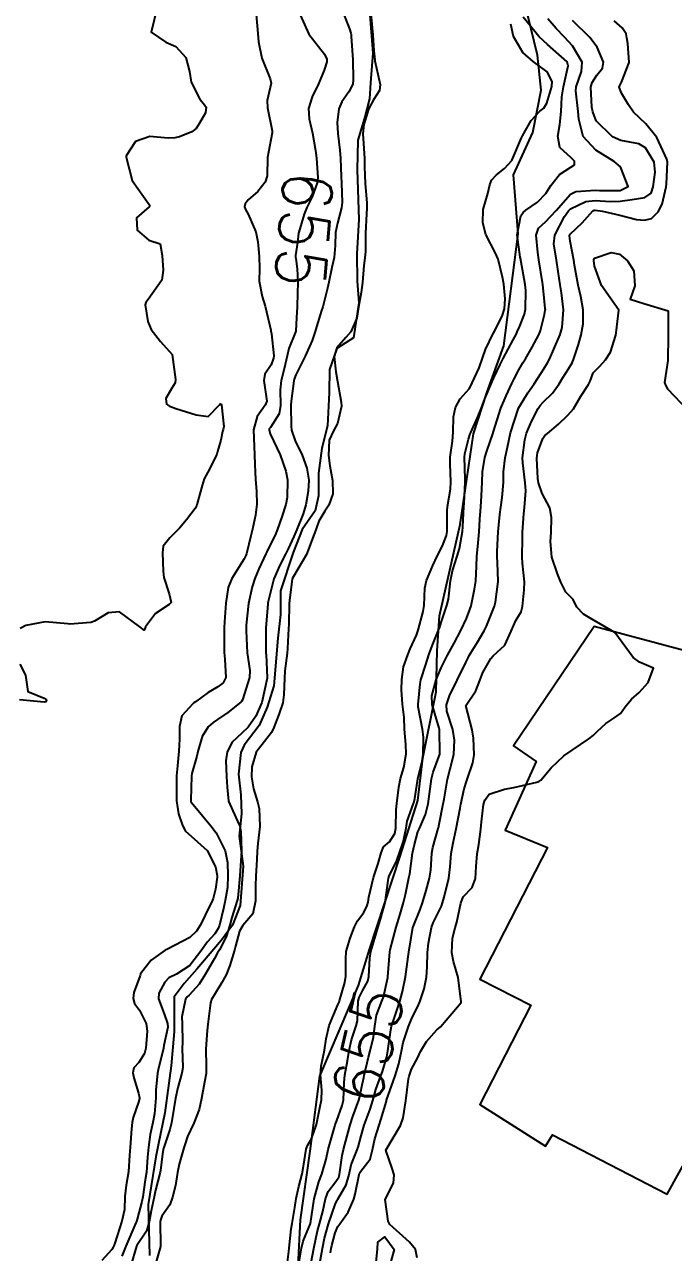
# Model space of a CAD drawing. Header units: metres. Extents: x 292545 to 299085, y 7450245 to 7463078.
# Drawn here: x 296511 to 296563.4, y 7459867.1 to 7459966.2 of the extents above; entities that cross this region are included whole.
import ezdxf
from ezdxf.enums import TextEntityAlignment as Align

# ---------------------------------------------------------------- set-up
doc = ezdxf.new("R2010")
doc.units = ezdxf.units.M
for name, color, linetype in [('Cotas', 45, 'Continuous'), ('Curvas de Nivel 1m', 11, 'Continuous'), ('Curvas de Nivel 5m', 15, 'Continuous'), ('Edificações', 30, 'Continuous'), ('Hidrografia', 140, 'Continuous')]:
    doc.layers.add(name, color=color, linetype=linetype)
doc.styles.add('Style-STANDARD', font='STANDARD.shx')

msp = doc.modelspace()

# ---------------------------------------------------------------- linework, layer by layer
at = {"layer": 'Curvas de Nivel 1m', "flags": 128}
for points, elevation in [([(296521.68, 7459967.613), (296521.203, 7459965.62), (296522.397, 7459964.804), (296523.192, 7459964.463), (296523.998, 7459963.582), (296524.3, 7459962.444), (296524.442, 7459961.577), (296525.139, 7459960.212), (296525.429, 7459959.859), (296525.628, 7459959.563), (296525.584, 7459959.105), (296525.113, 7459958.264), (296524.841, 7459957.838), (296524.481, 7459957.576), (296523.499, 7459957.185), (296523.098, 7459957.081), (296522.56, 7459957.061), (296521.099, 7459957.204), (296519.942, 7459956.784), (296519.196, 7459955.639), (296519.185, 7459955.536), (296519.661, 7459953.634), (296521.034, 7459951.714), (296521.081, 7459951.619), (296521.032, 7459951.53), (296520.023, 7459950.63), (296520.069, 7459949.629), (296521.005, 7459948.839), (296521.926, 7459948.53), (296522.102, 7459947.603), (296522.18, 7459946.397), (296522.063, 7459945.603), (296520.947, 7459944.048), (296520.758, 7459943.809), (296520.711, 7459943.622), (296520.923, 7459942.278), (296521.196, 7459941.616), (296521.956, 7459940.657), (296522.893, 7459939.59), (296523.153, 7459937.587), (296523.136, 7459937.321), (296522.862, 7459936.884), (296522.385, 7459936.062), (296522.43, 7459935.596), (296522.69, 7459935.441), (296522.841, 7459935.377), (296523.187, 7459935.239), (296524.835, 7459934.74), (296525.793, 7459934.601), (296526.714, 7459935.551), (296526.776, 7459935.619), (296526.844, 7459935.601), (296526.877, 7459935.549), (296527.06, 7459933.781), (296527.007, 7459933.547), (296526.968, 7459933.401), (296526.81, 7459932.694), (296526.565, 7459931.783), (296526.501, 7459931.553), (296525.949, 7459930.394), (296525.484, 7459929.563), (296525.304, 7459929.028), (296524.926, 7459927.568), (296524.879, 7459927.441), (296524.747, 7459927.183), (296524.056, 7459926.257), (296523.488, 7459925.589), (296522.715, 7459924.817), (296522.176, 7459924.137), (296522.119, 7459923.606), (296522.166, 7459922.127), (296522.21, 7459921.605), (296522.663, 7459920.295), (296522.802, 7459919.598), (296522.651, 7459919.436), (296521.547, 7459918.708), (296520.75, 7459917.619), (296520.72, 7459917.532), (296520.63, 7459917.365), (296520.29, 7459917.623), (296518.645, 7459918.83), (296517.738, 7459918.748), (296516.637, 7459918.09), (296516.324, 7459917.985), (296514.634, 7459917.839), (296514.475, 7459917.851), (296512.636, 7459918.032), (296511.085, 7459917.733), (296510.63, 7459917.475)], 657), ([(296529.684, 7459967.05), (296529.816, 7459965.514), (296529.867, 7459964.839), (296530.122, 7459963.511), (296530.815, 7459961.844), (296530.882, 7459961.503), (296530.551, 7459960.094), (296530.587, 7459959.505), (296530.962, 7459957.645), (296530.967, 7459957.501), (296530.659, 7459955.933), (296530.599, 7459955.505), (296530.552, 7459954.022), (296530.402, 7459953.507), (296529.797, 7459952.767), (296529.041, 7459952.087), (296528.789, 7459951.772), (296528.743, 7459951.524), (296528.81, 7459951.302), (296529.027, 7459950.917), (296529.644, 7459949.514), (296529.808, 7459948.704), (296529.913, 7459947.511), (296529.939, 7459946.545), (296529.921, 7459945.51), (296530.164, 7459944.294), (296530.394, 7459943.505), (296530.846, 7459941.568), (296530.865, 7459941.5), (296530.911, 7459941.263), (296531.1, 7459939.498), (296531.083, 7459939.306), (296530.886, 7459938.775), (296530.371, 7459938.012), (296530.295, 7459937.506), (296530.527, 7459935.824), (296530.412, 7459935.504), (296529.744, 7459934.601), (296529.453, 7459933.514), (296529.479, 7459932.847), (296529.553, 7459931.512), (296529.58, 7459930.717), (296529.617, 7459929.512), (296529.702, 7459928.572), (296529.742, 7459927.51), (296529.613, 7459926.638), (296529.392, 7459925.513), (296529.256, 7459924.976), (296528.889, 7459923.518), (296528.839, 7459923.381), (296528.699, 7459923.123), (296527.7, 7459921.535), (296527.415, 7459920.796), (296527.232, 7459919.541), (296527.119, 7459918.025), (296527.103, 7459917.545), (296527.088, 7459917.084), (296527.097, 7459915.545), (296527.148, 7459915.001), (296527.223, 7459913.544), (296527.02, 7459913.104), (296526.575, 7459912.769), (296525.794, 7459912.335), (296524.774, 7459911.568), (296524.656, 7459911.475), (296524.561, 7459911.41), (296523.682, 7459910.446), (296523.491, 7459909.586), (296523.497, 7459908.56), (296523.445, 7459907.586), (296523.328, 7459906.415), (296523.255, 7459905.589), (296523.233, 7459904.838), (296523.254, 7459903.588), (296523.396, 7459902.53), (296523.717, 7459901.581), (296523.98, 7459901.118), (296524.434, 7459900.719), (296525.722, 7459899.557), (296526.403, 7459898.255), (296526.523, 7459897.549), (296526.526, 7459897.414), (296526.382, 7459896.435), (296526.218, 7459895.708), (296526.152, 7459895.552), (296525.568, 7459894.345), (296525.183, 7459893.562), (296524.849, 7459893.054), (296524.333, 7459892.535), (296522.507, 7459891.597), (296522.322, 7459891.517), (296521.202, 7459890.723), (296520.35, 7459889.62), (296520.336, 7459889.586), (296520.301, 7459889.487), (296519.804, 7459888.103), (296519.74, 7459887.628), (296519.856, 7459887.213), (296520.264, 7459886.69), (296520.804, 7459885.614), (296520.865, 7459884.996), (296520.775, 7459883.615), (296520.671, 7459883.171), (296520.215, 7459882.458), (296519.809, 7459882.026), (296519.71, 7459881.627), (296519.79, 7459881.217), (296520.186, 7459879.973), (296520.254, 7459879.619), (296520.253, 7459879.548), (296520.177, 7459879.245), (296519.758, 7459878.027), (296519.679, 7459877.627), (296519.626, 7459877.106), (296519.494, 7459875.63), (296519.465, 7459874.969), (296519.376, 7459873.631), (296519.187, 7459872.544), (296519.088, 7459871.635), (296519.04, 7459870.603), (296518.828, 7459869.639), (296518.271, 7459867.873), (296518.187, 7459867.648), (296518.146, 7459867.544), (296518.039, 7459867.363), (296517.211, 7459866.472)], 656), ([(296536.582, 7459967.436), (296537.207, 7459965.885), (296537.324, 7459965.548), (296537.343, 7459965.428), (296537.355, 7459965.273), (296537.48, 7459963.425), (296537.516, 7459961.784), (296537.466, 7459961.425), (296537.147, 7459960.791), (296536.587, 7459959.987), (296536.338, 7459959.438), (296536.214, 7459958.342), (296536.273, 7459957.438), (296536.436, 7459956.09), (296536.493, 7459955.436), (296536.539, 7459953.965), (296536.558, 7459953.435), (296536.607, 7459951.867), (296536.557, 7459951.435), (296536.25, 7459950.208), (296536.091, 7459949.439), (296536.042, 7459948.395), (296535.969, 7459947.44), (296535.783, 7459946.634), (296535.536, 7459945.444), (296535.44, 7459944.963), (296535.048, 7459943.449), (296535.024, 7459943.367), (296534.938, 7459943.154), (296534.537, 7459941.837), (296534.43, 7459941.457), (296534.186, 7459940.741), (296533.638, 7459939.469), (296532.878, 7459937.96), (296532.739, 7459937.617), (296532.705, 7459937.482), (296532.493, 7459935.839), (296532.484, 7459935.484), (296532.502, 7459933.807), (296532.514, 7459933.483), (296532.81, 7459932.645), (296533.378, 7459931.471), (296533.753, 7459930.436), (296533.924, 7459929.463), (296533.885, 7459928.584), (296533.673, 7459927.466), (296533.463, 7459926.748), (296532.963, 7459925.476), (296532.717, 7459924.922), (296532.263, 7459923.928), (296532.047, 7459923.487), (296531.588, 7459922.597), (296531.106, 7459921.496), (296531.008, 7459921.167), (296530.655, 7459919.655), (296530.628, 7459919.526), (296530.621, 7459919.5), (296530.619, 7459919.466), (296530.464, 7459917.503), (296530.458, 7459915.65), (296530.467, 7459915.502), (296530.478, 7459915.378), (296530.566, 7459913.5), (296530.567, 7459913.484), (296530.14, 7459911.506), (296529.653, 7459910.407), (296529.023, 7459909.523), (296528.528, 7459909.036), (296527.742, 7459908.317), (296527.347, 7459907.542), (296527.239, 7459906.809), (296527.288, 7459905.542), (296527.33, 7459904.692), (296527.452, 7459903.54), (296528.288, 7459901.688), (296528.364, 7459901.531), (296528.437, 7459901.113), (296528.483, 7459899.529), (296528.397, 7459897.935), (296528.363, 7459897.561), (296528.363, 7459897.53), (296528.182, 7459895.724), (296528.141, 7459895.532), (296527.715, 7459894.174), (296527.553, 7459893.538), (296527.261, 7459892.614), (296526.703, 7459891.546), (296526.567, 7459891.301), (296526.316, 7459890.86), (296525.556, 7459889.561), (296525.075, 7459888.785), (296524.278, 7459887.905), (296524.1, 7459887.757), (296523.973, 7459887.583), (296523.687, 7459886.157), (296523.705, 7459885.585), (296523.725, 7459884.098), (296523.708, 7459883.585), (296523.744, 7459882.051), (296523.679, 7459881.585), (296523.351, 7459880.429), (296523.177, 7459879.59), (296523.029, 7459878.732), (296522.832, 7459877.593), (296522.698, 7459877.044), (296522.214, 7459875.599), (296522.198, 7459875.534), (296522.128, 7459875.077), (296521.962, 7459873.754), (296521.93, 7459873.602), (296521.55, 7459872.146), (296521.434, 7459871.606), (296521.189, 7459870.492), (296521.032, 7459869.61), (296520.833, 7459868.834), (296520.044, 7459867.696), (296520.007, 7459867.621), (296519.566, 7459866.08)], 654), ([(296538.94, 7459967.124), (296539.099, 7459965.402), (296539.184, 7459964.123), (296539.24, 7459963.399), (296539.254, 7459963.317), (296539.691, 7459961.395), (296539.641, 7459960.902), (296539.14, 7459960.145), (296538.735, 7459959.406), (296538.357, 7459958.169), (296538.29, 7459957.412), (296538.33, 7459956.646), (296538.409, 7459955.41), (296538.424, 7459954.758), (296538.47, 7459953.409), (296538.596, 7459951.85), (296538.61, 7459951.406), (296538.577, 7459950.955), (296538.488, 7459949.408), (296538.489, 7459947.909), (296538.451, 7459947.408), (296538.361, 7459946.793), (296538.254, 7459945.411), (296538.143, 7459944.6), (296537.947, 7459943.415), (296537.812, 7459942.535), (296537.327, 7459941.424), (296536.908, 7459940.974), (296536.189, 7459940.148), (296535.967, 7459939.439), (296536.118, 7459938.2), (296536.252, 7459937.436), (296536.534, 7459935.746), (296536.55, 7459935.433), (296536.239, 7459934.025), (296535.906, 7459933.439), (296535.568, 7459932.686), (296535.515, 7459931.443), (296535.618, 7459930.608), (296535.824, 7459929.439), (296535.855, 7459928.346), (296535.535, 7459927.442), (296535.225, 7459926.966), (296534.733, 7459926.142), (296534.553, 7459925.625), (296534.493, 7459925.453), (296534.359, 7459925.095), (296533.729, 7459923.465), (296532.685, 7459921.698), (296532.602, 7459921.562), (296532.578, 7459921.481), (296532.366, 7459919.774), (296532.344, 7459919.483), (296532.307, 7459917.813), (296532.291, 7459917.483), (296532.21, 7459915.883), (296532.175, 7459915.484), (296532.001, 7459914.073), (296531.967, 7459913.486), (296531.916, 7459912.14), (296531.816, 7459911.487), (296531.497, 7459910.542), (296531.101, 7459909.494), (296530.925, 7459909.099), (296530.524, 7459908.614), (296529.675, 7459907.513), (296529.313, 7459906.33), (296529.294, 7459905.518), (296529.454, 7459904.54), (296529.771, 7459903.51), (296529.911, 7459902.962), (296529.961, 7459901.507), (296529.809, 7459900.123), (296529.762, 7459899.51), (296529.74, 7459898.844), (296529.651, 7459897.511), (296529.613, 7459896.739), (296529.624, 7459895.511), (296529.409, 7459894.462), (296528.598, 7459893.526), (296528.338, 7459893.053), (296528.003, 7459891.856), (296527.918, 7459891.534), (296527.563, 7459890.285), (296527.25, 7459889.541), (296526.917, 7459888.92), (296526.278, 7459887.887), (296526.149, 7459887.678), (296526.078, 7459887.553), (296525.995, 7459887.279), (296525.787, 7459885.557), (296525.728, 7459885.038), (296525.612, 7459883.559), (296525.64, 7459882.13), (296525.634, 7459881.559), (296525.516, 7459880.88), (296525.256, 7459879.564), (296525.066, 7459878.671), (296524.634, 7459877.573), (296524.142, 7459876.492), (296523.912, 7459875.806), (296523.841, 7459875.583), (296523.449, 7459874.257), (296523.335, 7459873.588), (296523.167, 7459872.519), (296522.925, 7459871.592), (296522.702, 7459870.969), (296522.068, 7459870.065), (296521.943, 7459869.723), (296521.928, 7459869.601), (296521.953, 7459867.692), (296521.947, 7459867.601), (296521.524, 7459866.101)], 653), ([(296532.1, 7459865.479), (296532.308, 7459867.2), (296532.341, 7459867.477), (296532.512, 7459869.02), (296532.586, 7459869.475), (296532.791, 7459870.757), (296532.906, 7459871.472), (296533.123, 7459872.444), (296533.382, 7459873.467), (296533.499, 7459874.086), (296533.719, 7459875.464), (296533.83, 7459875.769), (296534.141, 7459876.294), (296534.546, 7459877.454), (296534.818, 7459878.806), (296534.946, 7459879.449), (296534.974, 7459880.232), (296534.857, 7459881.45), (296534.93, 7459882.169), (296535.193, 7459883.445), (296535.319, 7459884.361), (296535.562, 7459885.44), (296536.27, 7459887.1), (296536.368, 7459887.333), (296536.394, 7459887.429), (296536.818, 7459888.902), (296536.921, 7459889.424), (296536.905, 7459890.836), (296536.932, 7459891.424), (296537.248, 7459892.506), (296537.621, 7459893.417), (296537.861, 7459893.904), (296538.36, 7459894.564), (296538.634, 7459895.143), (296538.703, 7459895.405), (296538.772, 7459895.8), (296539.137, 7459897.399), (296539.52, 7459898.509), (296539.753, 7459899.39), (296539.939, 7459899.869), (296540.426, 7459900.273), (296540.877, 7459900.935), (296540.957, 7459901.375), (296540.97, 7459902.863), (296541.015, 7459903.374), (296541.185, 7459904.67), (296541.321, 7459905.372), (296541.593, 7459906.278), (296541.789, 7459907.367), (296541.751, 7459908.137), (296541.642, 7459909.369), (296541.612, 7459910.304), (296541.494, 7459911.371), (296541.4, 7459912.546), (296541.418, 7459913.372), (296541.577, 7459914.386), (296541.912, 7459915.367), (296542.116, 7459915.859), (296542.627, 7459916.939), (296542.729, 7459917.262), (296542.755, 7459917.359), (296543.145, 7459918.858), (296543.23, 7459919.354), (296543.297, 7459920.73), (296543.421, 7459921.353), (296543.935, 7459922.581), (296544.296, 7459923.336), (296544.711, 7459924.159), (296545.043, 7459925.003), (296545.093, 7459925.326), (296545.099, 7459926.975), (296545.128, 7459927.326), (296545.354, 7459928.737), (296545.389, 7459929.324), (296545.322, 7459930.791), (296545.335, 7459931.325), (296545.518, 7459932.617), (296545.572, 7459933.323), (296545.597, 7459934.561), (296545.758, 7459935.321), (296546.136, 7459936.035), (296546.858, 7459936.823), (296547.038, 7459937.131), (296547.117, 7459937.307), (296547.66, 7459938.523), (296547.944, 7459939.299), (296548.19, 7459940.007), (296548.801, 7459941.291), (296548.841, 7459941.364), (296548.916, 7459941.493), (296549.529, 7459942.686), (296549.718, 7459943.278), (296549.771, 7459944.098), (296549.65, 7459945.28), (296549.545, 7459945.858), (296549.202, 7459947.287), (296548.99, 7459947.785), (296548.22, 7459949.298), (296547.965, 7459950.238), (296548.002, 7459951.295), (296548.363, 7459952.607), (296548.536, 7459953.288), (296548.66, 7459953.685), (296549.065, 7459954.104), (296549.73, 7459954.616), (296550.303, 7459955.268), (296551.101, 7459957.104), (296551.162, 7459957.259), (296551.871, 7459958.503), (296552.571, 7459959.246), (296552.895, 7459959.483), (296553.14, 7459959.899), (296553.546, 7459961.234), (296553.571, 7459961.648), (296553.165, 7459962.406), (296552.033, 7459963.251), (296551.184, 7459963.976), (296550.448, 7459965.268), (296550.22, 7459966.263)], 653), ([(296533.156, 7459866.334), (296533.342, 7459867.467), (296533.477, 7459868.03), (296534.063, 7459869.46), (296534.356, 7459871.456), (296534.732, 7459872.823), (296534.987, 7459873.447), (296535.331, 7459874.648), (296535.497, 7459875.44), (296536.028, 7459877.308), (296536.062, 7459877.431), (296536.083, 7459877.502), (296536.157, 7459877.69), (296536.625, 7459878.977), (296536.716, 7459879.425), (296536.777, 7459880.844), (296536.83, 7459881.424), (296537.033, 7459882.603), (296537.184, 7459883.42), (296537.372, 7459884.283), (296537.756, 7459885.415), (296537.846, 7459885.825), (296537.918, 7459887.414), (296537.985, 7459887.706), (296538.286, 7459888.29), (296538.674, 7459889.03), (296538.766, 7459889.405), (296538.849, 7459890.873), (296538.932, 7459891.404), (296539.248, 7459892.487), (296539.519, 7459893.398), (296539.717, 7459894.032), (296540.081, 7459895.384), (296540.36, 7459897.348), (296540.37, 7459897.38), (296540.393, 7459897.435), (296541.026, 7459898.754), (296541.254, 7459899.372), (296541.549, 7459900.246), (296541.769, 7459901.367), (296541.865, 7459901.95), (296542.386, 7459903.361), (296542.403, 7459903.421), (296542.469, 7459903.775), (296542.696, 7459905.152), (296542.734, 7459905.358), (296543.069, 7459906.792), (296543.164, 7459907.353), (296543.174, 7459908.706), (296543.107, 7459909.354), (296542.762, 7459911.156), (296542.747, 7459911.358), (296542.909, 7459913.028), (296542.977, 7459913.356), (296543.372, 7459914.575), (296543.616, 7459915.35), (296543.867, 7459916.094), (296544.398, 7459917.342), (296544.466, 7459917.51), (296544.64, 7459918.041), (296545.069, 7459919.334), (296545.188, 7459919.862), (296545.355, 7459921.33), (296545.511, 7459922.148), (296545.893, 7459923.318), (296546.079, 7459923.946), (296546.323, 7459925.314), (296546.355, 7459925.687), (296546.433, 7459927.313), (296546.453, 7459927.616), (296546.545, 7459929.312), (296546.542, 7459929.546), (296546.491, 7459931.313), (296546.518, 7459931.592), (296546.815, 7459932.768), (296546.943, 7459933.187), (296546.994, 7459933.308), (296547.577, 7459934.561), (296547.863, 7459935.3), (296548.135, 7459936.012), (296548.677, 7459937.292), (296548.734, 7459937.422), (296548.869, 7459937.728), (296549.371, 7459938.797), (296549.617, 7459939.279), (296550.423, 7459940.782), (296550.674, 7459941.264), (296550.751, 7459941.427), (296550.922, 7459941.84), (296551.323, 7459942.871), (296551.402, 7459943.255), (296551.44, 7459944.774), (296551.394, 7459945.256), (296551.034, 7459947.208), (296551.026, 7459947.26), (296550.986, 7459947.453), (296550.736, 7459949.264), (296551.028, 7459950.788), (296551.215, 7459951.075), (296551.438, 7459951.256), (296552.391, 7459951.895), (296553.047, 7459952.6), (296553.463, 7459953.234), (296554.168, 7459954.122), (296555.076, 7459954.734), (296555.364, 7459954.921), (296555.377, 7459955.207), (296555.086, 7459955.489), (296554.174, 7459956.304), (296554.023, 7459957.226), (296554.184, 7459958.157), (296554.289, 7459959.223), (296554.331, 7459960.408), (296554.471, 7459961.22), (296554.852, 7459962.897), (296554.773, 7459963.216), (296553.194, 7459964.636), (296552.516, 7459965.247), (296551.219, 7459966.831)], 654), ([(296534.826, 7459866.253), (296535.031, 7459867.445), (296535.203, 7459868.285), (296535.504, 7459869.438), (296536.079, 7459871.071), (296536.199, 7459871.312), (296536.278, 7459871.428), (296536.949, 7459872.573), (296537.183, 7459873.419), (296537.349, 7459874.19), (296537.828, 7459875.413), (296537.913, 7459875.635), (296538.144, 7459876.527), (296538.336, 7459877.223), (296538.396, 7459877.408), (296538.878, 7459878.698), (296539.078, 7459879.401), (296539.323, 7459880.267), (296539.742, 7459881.395), (296539.867, 7459881.733), (296540.218, 7459882.92), (296540.312, 7459883.389), (296540.536, 7459885.099), (296540.606, 7459885.385), (296540.792, 7459885.916), (296541.264, 7459887.375), (296541.474, 7459888.183), (296541.721, 7459889.369), (296541.952, 7459890.999), (296542.002, 7459891.365), (296542.328, 7459893.345), (296542.329, 7459893.36), (296542.343, 7459893.399), (296542.907, 7459894.812), (296543.099, 7459895.353), (296543.389, 7459896.344), (296543.666, 7459897.347), (296543.767, 7459897.979), (296543.859, 7459899.346), (296543.944, 7459899.821), (296544.372, 7459901.341), (296544.385, 7459901.399), (296544.446, 7459901.687), (296544.778, 7459903.335), (296544.844, 7459903.712), (296545.117, 7459905.331), (296545.341, 7459906.167), (296545.631, 7459907.323), (296545.686, 7459908.484), (296545.547, 7459909.325), (296545.073, 7459910.814), (296545.027, 7459911.333), (296545.287, 7459912.046), (296545.903, 7459913.32), (296546.597, 7459914.751), (296546.781, 7459915.129), (296546.877, 7459915.307), (296547.534, 7459916.386), (296548.082, 7459917.296), (296548.259, 7459917.671), (296548.646, 7459918.626), (296548.898, 7459919.286), (296548.992, 7459919.621), (296549.216, 7459921.282), (296549.157, 7459922.822), (296549.12, 7459923.284), (296549.119, 7459923.696), (296549.214, 7459925.283), (296549.344, 7459926.681), (296549.421, 7459927.28), (296549.537, 7459928.055), (296549.629, 7459929.277), (296549.638, 7459930.134), (296549.783, 7459931.275), (296549.951, 7459932.127), (296550.212, 7459933.269), (296550.843, 7459935.26), (296551.591, 7459936.517), (296552.106, 7459937.248), (296552.417, 7459937.697), (296552.881, 7459938.454), (296553.186, 7459938.94), (296553.338, 7459939.233), (296553.698, 7459940.026), (296554.208, 7459941.221), (296554.367, 7459941.773), (296554.47, 7459943.217), (296554.314, 7459944.577), (296554.206, 7459945.221), (296554.048, 7459946.298), (296553.906, 7459947.226), (296553.703, 7459948.529), (296553.779, 7459949.229), (296554.552, 7459950.741), (296554.885, 7459951.212), (296555.034, 7459951.354), (296556.283, 7459951.955), (296557.041, 7459952.043), (296558.278, 7459951.941), (296559.041, 7459951.968), (296560.012, 7459952.125), (296561.044, 7459952.267), (296561.552, 7459952.631), (296561.727, 7459953.133), (296561.885, 7459954.318), (296561.79, 7459955.133), (296561.094, 7459956.281), (296560.547, 7459956.598), (296559.1, 7459956.881), (296558.428, 7459957.177), (296557.122, 7459958.469), (296556.84, 7459959.193), (296556.775, 7459959.555), (296556.695, 7459961.195), (296556.781, 7459961.569), (296557.163, 7459962.15), (296557.629, 7459962.725), (296557.697, 7459963.185), (296557.191, 7459964.413), (296556.607, 7459965.196), (296555.217, 7459966.57)], 656), ([(296535.68, 7459867.086), (296535.737, 7459867.434), (296535.788, 7459867.683), (296536.052, 7459868.712), (296536.265, 7459869.222), (296536.425, 7459869.426), (296537.108, 7459870.384), (296537.555, 7459871.415), (296537.675, 7459871.829), (296537.981, 7459873.411), (296538.008, 7459873.517), (296538.116, 7459873.7), (296538.874, 7459874.654), (296539.067, 7459875.401), (296539.244, 7459876.297), (296539.592, 7459877.396), (296539.731, 7459877.822), (296540.182, 7459879.346), (296540.197, 7459879.376), (296540.207, 7459879.414), (296540.902, 7459881.38), (296541.179, 7459882.342), (296541.391, 7459883.372), (296541.545, 7459884.059), (296541.959, 7459885.364), (296542.26, 7459886.088), (296542.696, 7459886.929), (296542.895, 7459887.354), (296543.241, 7459888.398), (296543.427, 7459889.349), (296543.483, 7459890.177), (296543.505, 7459891.348), (296543.579, 7459892.098), (296543.83, 7459893.345), (296543.962, 7459893.731), (296544.361, 7459894.529), (296544.632, 7459895.073), (296544.718, 7459895.335), (296544.84, 7459895.795), (296545.219, 7459897.328), (296545.325, 7459898.249), (296545.406, 7459899.325), (296545.568, 7459900.181), (296545.829, 7459901.319), (296546.134, 7459902.989), (296546.194, 7459903.314), (296546.475, 7459904.558), (296546.638, 7459905.151), (296546.698, 7459905.308), (296547.168, 7459906.638), (296547.265, 7459907.302), (296547.205, 7459908.624), (296547.115, 7459909.304), (296546.604, 7459911.268), (296546.616, 7459911.309), (296547.415, 7459912.461), (296547.72, 7459913.299), (296547.956, 7459913.93), (296548.601, 7459915.063), (296548.814, 7459915.287), (296549.736, 7459916.154), (296550.249, 7459917.266), (296550.642, 7459918.127), (296551.065, 7459918.839), (296551.167, 7459919.255), (296551.302, 7459920.618), (296551.319, 7459921.254), (296551.177, 7459922.774), (296551.142, 7459923.256), (296551.163, 7459924.811), (296551.183, 7459925.255), (296551.265, 7459926.735), (296551.318, 7459927.254), (296551.433, 7459928.587), (296551.378, 7459929.254), (296551.188, 7459930.857), (296551.181, 7459931.256), (296551.35, 7459932.72), (296551.49, 7459933.253), (296551.894, 7459934.187), (296552.441, 7459935.244), (296552.598, 7459935.49), (296552.848, 7459935.765), (296553.6, 7459936.488), (296554.136, 7459937.227), (296554.406, 7459937.688), (296554.881, 7459938.446), (296555.166, 7459938.93), (296555.28, 7459939.206), (296555.686, 7459940.422), (296555.914, 7459941.2), (296556.06, 7459942.065), (296556.062, 7459943.199), (296555.879, 7459944.275), (296555.664, 7459945.203), (296555.377, 7459946.808), (296555.313, 7459947.207), (296555.006, 7459948.764), (296554.965, 7459949.211), (296555.014, 7459949.325), (296555.987, 7459950.236), (296556.855, 7459951.192), (296556.966, 7459951.258), (296557.034, 7459951.266), (296557.633, 7459951.184), (296559.03, 7459950.838), (296560.376, 7459950.5), (296561.026, 7459950.436), (296561.573, 7459950.589), (296562.119, 7459951.129), (296562.44, 7459951.725), (296562.771, 7459953.123), (296562.803, 7459953.376), (296562.871, 7459955.122), (296562.827, 7459955.381), (296562.01, 7459957.131), (296561.119, 7459958.211), (296560.14, 7459959.155), (296559.735, 7459959.758), (296559.148, 7459960.688), (296558.978, 7459961.172), (296559.016, 7459961.31), (296559.157, 7459961.583), (296559.78, 7459963.161), (296559.667, 7459964.692), (296559.603, 7459965.164), (296559.537, 7459965.496), (296559.211, 7459965.98), (296558.57, 7459966.523)], 657), ([(296542.676, 7459866.704), (296542.547, 7459867.355), (296542.042, 7459867.96), (296540.474, 7459869.384), (296540.332, 7459869.653), (296540.083, 7459871.39), (296540.767, 7459872.716), (296540.825, 7459873.379), (296540.646, 7459873.91), (296540.133, 7459875.39), (296541.316, 7459877.373), (296541.548, 7459877.983), (296541.755, 7459879.366), (296541.966, 7459881.129), (296542.015, 7459881.363), (296542.208, 7459881.91), (296542.709, 7459882.864), (296542.948, 7459883.353), (296543.432, 7459884.151), (296544.249, 7459885.096), (296544.384, 7459885.205), (296544.543, 7459885.336), (296545.913, 7459886.959), (296546.21, 7459887.311), (296546.228, 7459887.357), (296545.985, 7459889.315), (296545.613, 7459890.618), (296545.479, 7459891.323), (296545.518, 7459892.506), (296545.724, 7459893.319), (296545.869, 7459893.798), (296546.187, 7459895.313), (296546.378, 7459895.82), (296547.109, 7459896.58), (296547.377, 7459897.3), (296547.43, 7459898.273), (296547.524, 7459899.299), (296547.657, 7459900.065), (296547.801, 7459901.296), (296547.855, 7459901.89), (296548.021, 7459903.294), (296548.117, 7459903.643), (296548.471, 7459904.129), (296549.709, 7459904.511), (296550.477, 7459904.643), (296552.327, 7459905.088), (296552.482, 7459905.131), (296552.655, 7459905.238), (296553.494, 7459906.234), (296554.513, 7459907.22), (296556.527, 7459908.574), (296556.867, 7459908.849), (296557.198, 7459909.183), (296557.9, 7459909.819), (296558.549, 7459910.263), (296559.09, 7459910.629), (296559.455, 7459911.161), (296559.954, 7459911.771), (296560.575, 7459912.328), (296561.303, 7459913.139), (296561.752, 7459914.291), (296560.599, 7459914.77), (296560.114, 7459915.155), (296558.633, 7459917.17), (296556.644, 7459918.33), (296556.105, 7459918.655), (296555.546, 7459919.207), (296555.265, 7459919.817), (296554.665, 7459920.418), (296554.274, 7459921.224), (296554.001, 7459921.909), (296553.543, 7459923.232), (296553.438, 7459924.51), (296553.47, 7459925.233), (296553.522, 7459926.452), (296553.369, 7459927.234), (296552.764, 7459928.392), (296552.473, 7459929.243), (296552.419, 7459929.601), (296552.318, 7459931.245), (296552.367, 7459931.677), (296552.817, 7459932.832), (296552.98, 7459933.078), (296553.186, 7459933.236), (296554.084, 7459933.973), (296554.838, 7459934.699), (296555.285, 7459935.213), (296555.876, 7459936.227), (296556.506, 7459937.195), (296556.619, 7459937.44), (296556.877, 7459938.115), (296557.401, 7459938.669), (296557.881, 7459939.18), (296558.277, 7459939.798), (296558.702, 7459941.172), (296558.725, 7459941.363), (296558.943, 7459943.17), (296557.543, 7459945.184), (296556.978, 7459946.735), (296556.931, 7459947.191), (296556.931, 7459947.243), (296556.986, 7459947.379), (296558.332, 7459947.838), (296558.991, 7459947.693), (296559.636, 7459947.16), (296560.167, 7459946.344), (296560.238, 7459945.151), (296559.871, 7459944.075), (296560.949, 7459943.714), (296562.933, 7459943.12), (296562.913, 7459941.12), (296562.893, 7459939.12), (296562.639, 7459937.35), (296562.707, 7459937.122), (296562.86, 7459936.844), (296564.509, 7459935.103)], 658), ([(296510.596, 7459914.598), (296511.051, 7459913.733), (296511.236, 7459912.397), (296512.564, 7459911.855), (296512.656, 7459911.811), (296512.767, 7459911.717), (296512.698, 7459911.581), (296512.56, 7459911.544), (296510.563, 7459911.74)], 657), ([(296539.343, 7459866.073), (296539.469, 7459867.396), (296539.487, 7459867.949), (296540.048, 7459868.398), (296540.803, 7459867.378), (296540.366, 7459865.734)], 658)]:
    msp.add_lwpolyline(points, dxfattribs=dict(at, elevation=elevation))
at = {"layer": 'Curvas de Nivel 5m', "elevation": 655, "flags": 128}
for points in [[(296533.219, 7459967.032), (296533.92, 7459965.463), (296535.179, 7459963.842), (296535.38, 7459963.448), (296535.39, 7459963.228), (296535.164, 7459962.559), (296534.846, 7459961.763), (296534.716, 7459961.454), (296534.204, 7459960.398), (296533.91, 7459959.462), (296533.958, 7459958.624), (296534.209, 7459957.459), (296534.47, 7459956.076), (296534.552, 7459955.455), (296534.652, 7459953.869), (296534.6, 7459953.455), (296534.182, 7459952.322), (296533.773, 7459951.463), (296533.554, 7459950.938), (296533.113, 7459949.469), (296533.097, 7459949.384), (296533.001, 7459948.65), (296532.857, 7459947.6), (296532.857, 7459947.472), (296532.871, 7459947.361), (296532.973, 7459946.521), (296533.033, 7459945.469), (296532.99, 7459943.526), (296532.982, 7459943.479), (296532.977, 7459943.445), (296532.929, 7459942.551), (296532.872, 7459941.522), (296532.863, 7459941.481), (296532.301, 7459940.084), (296532.17, 7459939.487), (296531.928, 7459938.444), (296531.692, 7459937.492), (296531.612, 7459936.742), (296531.626, 7459935.492), (296531.527, 7459934.802), (296530.825, 7459933.716), (296530.726, 7459933.599), (296530.712, 7459933.501), (296530.818, 7459933.193), (296531.602, 7459931.492), (296532.079, 7459930.188), (296532.194, 7459929.486), (296532.175, 7459928.07), (296532.071, 7459927.487), (296531.735, 7459926.493), (296531.397, 7459925.493), (296531.205, 7459925.008), (296530.708, 7459924.034), (296530.526, 7459923.68), (296530.442, 7459923.503), (296529.894, 7459922.305), (296529.556, 7459921.511), (296529.342, 7459920.845), (296529.043, 7459919.516), (296528.87, 7459917.761), (296528.855, 7459917.527), (296528.856, 7459917.301), (296528.951, 7459915.525), (296529.159, 7459914.092), (296529.128, 7459913.522), (296528.565, 7459911.722), (296528.497, 7459911.597), (296528.427, 7459911.531), (296527.375, 7459910.717), (296526.542, 7459910.131), (296526.197, 7459909.894), (296525.797, 7459909.557), (296525.307, 7459908.78), (296524.973, 7459907.565), (296524.893, 7459907.182), (296524.495, 7459905.796), (296524.468, 7459905.57), (296524.404, 7459903.631), (296524.405, 7459903.571), (296524.413, 7459903.522), (296524.462, 7459903.434), (296526.016, 7459901.554), (296526.437, 7459900.997), (296527.182, 7459899.542), (296527.355, 7459898.595), (296527.389, 7459897.54), (296527.35, 7459896.573), (296527.183, 7459895.542), (296527.029, 7459894.877), (296526.714, 7459893.546), (296526.619, 7459893.269), (296526.336, 7459892.856), (296525.722, 7459892.163), (296525.29, 7459891.56), (296524.31, 7459890.282), (296523.255, 7459889.59), (296522.615, 7459889.28), (296522.293, 7459888.951), (296521.819, 7459888.066), (296521.796, 7459887.605), (296522.261, 7459886.379), (296522.527, 7459885.597), (296522.542, 7459885.305), (296522.235, 7459883.817), (296522.196, 7459883.638), (296522.188, 7459883.6), (296521.799, 7459882.014), (296521.701, 7459881.605), (296521.569, 7459880.226), (296521.566, 7459879.606), (296521.466, 7459878.305), (296521.329, 7459877.608), (296521.111, 7459876.642), (296520.976, 7459875.612), (296520.916, 7459874.821), (296520.813, 7459873.613), (296520.727, 7459872.991), (296520.518, 7459871.616), (296520.444, 7459871.252), (296520.065, 7459869.825), (296520.005, 7459869.621), (296519.967, 7459869.526), (296519.149, 7459867.633), (296518.841, 7459866.827)], [(296534.016, 7459865.741), (296534.323, 7459867.456), (296534.629, 7459868.876), (296534.787, 7459869.449), (296535.065, 7459870.437), (296535.279, 7459871.442), (296535.49, 7459872.041), (296536.104, 7459872.862), (296536.336, 7459873.201), (296536.397, 7459873.427), (296536.606, 7459874.947), (296536.713, 7459875.424), (296537.014, 7459876.551), (296537.248, 7459877.419), (296537.48, 7459878.1), (296537.952, 7459879.412), (296538.003, 7459879.594), (296538.194, 7459880.517), (296538.358, 7459881.252), (296538.392, 7459881.408), (296538.746, 7459882.876), (296538.885, 7459883.403), (296539.143, 7459884.497), (296539.248, 7459885.4), (296539.375, 7459886.285), (296539.822, 7459887.395), (296539.95, 7459887.721), (296540.302, 7459889.312), (296540.313, 7459889.38), (296540.47, 7459891.388), (296540.497, 7459891.559), (296540.961, 7459893.381), (296541.293, 7459894.437), (296541.576, 7459895.368), (296541.717, 7459896.029), (296542.005, 7459897.364), (296542.07, 7459897.689), (296542.291, 7459899.361), (296542.31, 7459899.466), (296542.422, 7459899.947), (296542.73, 7459901.065), (296542.848, 7459901.356), (296543.332, 7459902.474), (296543.562, 7459903.349), (296543.677, 7459904.145), (296543.836, 7459905.347), (296543.963, 7459905.881), (296544.5, 7459907.34), (296544.461, 7459909.341), (296544.436, 7459909.44), (296543.873, 7459911.347), (296543.864, 7459912.053), (296544.213, 7459913.344), (296544.307, 7459913.621), (296544.593, 7459914.309), (296545.104, 7459915.332), (296545.644, 7459916.298), (296546.203, 7459917.316), (296546.643, 7459918.287), (296546.932, 7459919.026), (296547.017, 7459919.306), (296547.297, 7459920.673), (296547.394, 7459921.303), (296547.463, 7459922.531), (296547.488, 7459923.302), (296547.605, 7459924.41), (296547.678, 7459925.3), (296547.73, 7459926.308), (296547.803, 7459927.299), (296547.867, 7459928.193), (296547.916, 7459929.299), (296547.953, 7459930.126), (296548.143, 7459931.297), (296548.289, 7459931.806), (296548.792, 7459933.29), (296548.796, 7459933.317), (296548.824, 7459933.391), (296549.43, 7459935.281), (296549.842, 7459936.264), (296550.307, 7459937.268), (296550.488, 7459937.646), (296550.88, 7459938.377), (296551.209, 7459938.936), (296551.401, 7459939.255), (296551.956, 7459940.196), (296552.514, 7459941.244), (296552.622, 7459941.538), (296552.937, 7459942.843), (296553.009, 7459943.172), (296553.015, 7459943.239), (296553.011, 7459943.307), (296552.949, 7459943.892), (296552.813, 7459945.242), (296552.791, 7459945.415), (296552.497, 7459947.245), (296552.4, 7459947.838), (296552.265, 7459949.247), (296552.463, 7459949.801), (296553.024, 7459950.308), (296553.886, 7459951.227), (296555.046, 7459952.546), (296555.486, 7459952.768), (296557.05, 7459952.869), (296557.384, 7459952.853), (296559.05, 7459952.838), (296559.687, 7459953.16), (296559.077, 7459954.746), (296558.561, 7459955.175), (296557.092, 7459956.099), (296556.069, 7459957.2), (296555.717, 7459958.611), (296555.663, 7459959.205), (296555.474, 7459960.883), (296555.507, 7459961.206), (296555.931, 7459962.437), (296555.988, 7459963.202), (296555.193, 7459964.528), (296554.547, 7459965.22), (296553.899, 7459965.919), (296553.217, 7459966.685)]]:
    msp.add_lwpolyline(points, dxfattribs=at)
at = {"layer": 'Edificações'}
msp.add_lwpolyline([(296569.341, 7459914.33), (296556.962, 7459917.645), (296550.431, 7459908.015), (296552.276, 7459906.764), (296549.768, 7459901.197), (296553.193, 7459899.817), (296547.739, 7459889.184), (296551.839, 7459887.08), (296547.732, 7459879.075), (296553.016, 7459875.71), (296553.587, 7459876.608), (296562.85, 7459871.823), (296575.191, 7459894.129)], dxfattribs=at)
at = {"layer": 'Hidrografia'}
for points in [[(296538.855, 7459966.988), (296539.078, 7459963.921), (296538.9, 7459961.535), (296538.811, 7459960.246), (296538.41, 7459958.69), (296537.876, 7459956.912), (296537.831, 7459954.512), (296537.965, 7459950.512), (296537.786, 7459947.74), (296537.831, 7459945.517), (296537.964, 7459943.784), (296537.519, 7459940.939), (296536.184, 7459940.095), (296535.606, 7459938.39), (296535.562, 7459936.523), (296535.428, 7459933.856), (296534.983, 7459932.034), (296534.715, 7459930.017), (296534.715, 7459928.195), (296534.448, 7459926.995), (296533.38, 7459925.483), (296532.668, 7459923.616), (296531.642, 7459920.533), (296531.642, 7459918.622), (296531.42, 7459916.71), (296531.107, 7459912.872), (296530.573, 7459911.138), (296529.905, 7459909.671), (296528.704, 7459908.071), (296528.436, 7459907.472), (296528.258, 7459905.739), (296528.436, 7459904.05), (296528.481, 7459902.538), (296528.303, 7459900.716), (296528.615, 7459898.316), (296528.392, 7459895.143), (296527.769, 7459893.543), (296526.879, 7459892.343), (296524.876, 7459889.987), (296523.853, 7459888.831), (296523.05, 7459887.75), (296523.05, 7459886.505), (296523.05, 7459884.949), (296522.827, 7459882.194), (296522.292, 7459878.397), (296521.802, 7459875.907), (296521.58, 7459874.841), (296520.955, 7459871), (296521.079, 7459866.885)], [(296532.874, 7459862.342), (296533.264, 7459869.746), (296534.044, 7459875.298), (296534.824, 7459881.36), (296537.945, 7459888.666), (296538.823, 7459891.588), (296541.265, 7459899.039), (296542.728, 7459903.617), (296543.118, 7459907.026), (296544.191, 7459912.384), (296544.289, 7459915.696), (296544.484, 7459918.521), (296546.142, 7459925.889), (296547.215, 7459933.195), (296548.288, 7459936.507), (296549.653, 7459940.306), (296550.83, 7459949.333), (296550.44, 7459954.106), (296552.001, 7459957.515), (296552.684, 7459960.925), (296552.391, 7459963.75), (296551.611, 7459966.964)]]:
    msp.add_lwpolyline(points, dxfattribs=at)

# ---------------------------------------------------------------- texts
at = {"layer": 'Cotas', "style": 'Style-STANDARD'}
for rotation, p in [(265.25804, (296533.542, 7459949.716, 655)), (76.87613, (296538.701, 7459883.855, 655))]:
    msp.add_text('655', height=4, rotation=rotation, dxfattribs=at).set_placement(p, align=Align.MIDDLE_CENTER)

doc.saveas('drawing.dxf')
